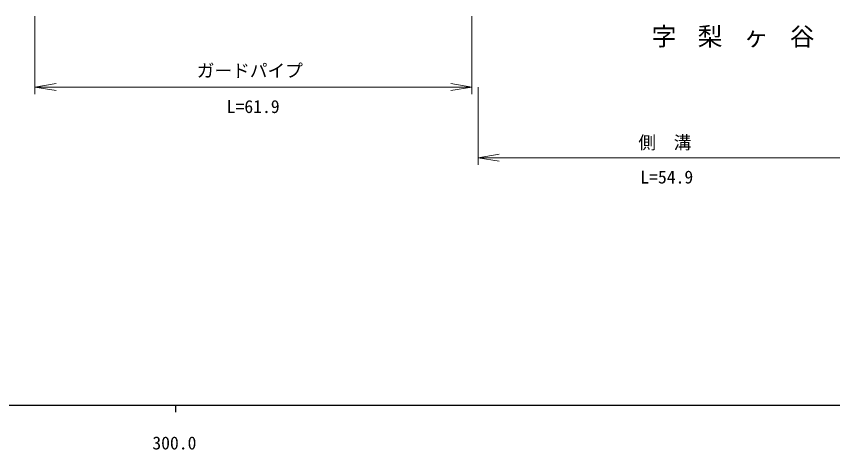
# Model space of a CAD drawing. Units: millimetres at full size, sheet at 1:1000; details may follow other scales. Extents: x 40000 to 680000, y 20000 to 380000.
# Drawn here: x 345490 to 460951, y 198715 to 260000 of the extents above; entities that cross this region are included whole.
import ezdxf
from ezdxf.enums import TextEntityAlignment as Align

# ---------------------------------------------------------------- set-up
doc = ezdxf.new("R2010")
doc.units = ezdxf.units.MM
doc.header["$LTSCALE"] = 1000
doc.layers.add('M-BMK-HTXT', color=7, linetype='Continuous')
doc.layers.add('M-STR-HTXT', color=7, linetype='Continuous', lineweight=13)
doc.layers.add('M-TTL-BAND', color=7, linetype='Continuous', lineweight=25)
doc.styles.add('ＭＳ ゴシック', font='')
doc.styles.get('ＭＳ ゴシック').set_extended_font_data('MS Gothic')

# ---------------------------------------------------------------- blocks, each defined once
blk = doc.blocks.new('open_arrow')
at = {"color": 0, "linetype": 'Continuous', "lineweight": -2}
blk.add_lwpolyline([(7.5, 1.25), (0, 0), (7.5, -1.25)], dxfattribs=at)

msp = doc.modelspace()

# ---------------------------------------------------------------- linework, layer by layer
at = {"layer": 'M-STR-HTXT'}
for p, q in [((348130, 260000), (348130, 249000)), ((409928, 260000), (409928, 249000)), ((348130, 250000), (409928, 250000)), ((410789, 250000), (410789, 239000)), ((410789, 240000), (464021, 240000))]:
    msp.add_line(p, q, dxfattribs=at)
at = {"layer": 'M-TTL-BAND'}
for p, q in [((40000, 205000), (579000, 205000)), ((368000, 205000), (368000, 204000))]:
    msp.add_line(p, q, dxfattribs=at)

# ---------------------------------------------------------------- block references
at = {"layer": 'M-STR-HTXT', "xscale": 400, "yscale": 400}
for p in [(348130, 250000), (410789, 240000)]:
    msp.add_blockref('open_arrow', p, dxfattribs=at)
at = {"layer": 'M-STR-HTXT', "xscale": 400, "yscale": 400, "rotation": 180}
msp.add_blockref('open_arrow', (409928, 250000), dxfattribs=at)

# ---------------------------------------------------------------- texts
at = {"layer": 'M-BMK-HTXT', "insert": (448370, 257005), "char_height": 2566, "attachment_point": 5, "style": 'ＭＳ ゴシック'}
msp.add_mtext('\\T1.86;字梨ヶ谷', dxfattribs=at)
at = {"layer": 'M-STR-HTXT', "style": 'ＭＳ ゴシック'}
for s, p in [('ガードパイプ', (378514, 252318)), ('側\u3000溝', (437214, 242152))]:
    msp.add_text(s, height=1833, dxfattribs=at).set_placement(p, align=Align.MIDDLE_CENTER)
for s, p in [('L=61.9', (378989, 245774)), ('L=54.9', (437485, 235807))]:
    msp.add_text(s, height=1833, dxfattribs=at).set_placement(p, align=Align.BOTTOM_CENTER)
at = {"layer": 'M-TTL-BAND', "style": 'ＭＳ ゴシック'}
msp.add_text('300.0', height=1833, dxfattribs=at).set_placement((367844, 198195), align=Align.BOTTOM_CENTER)

doc.saveas('drawing.dxf')
